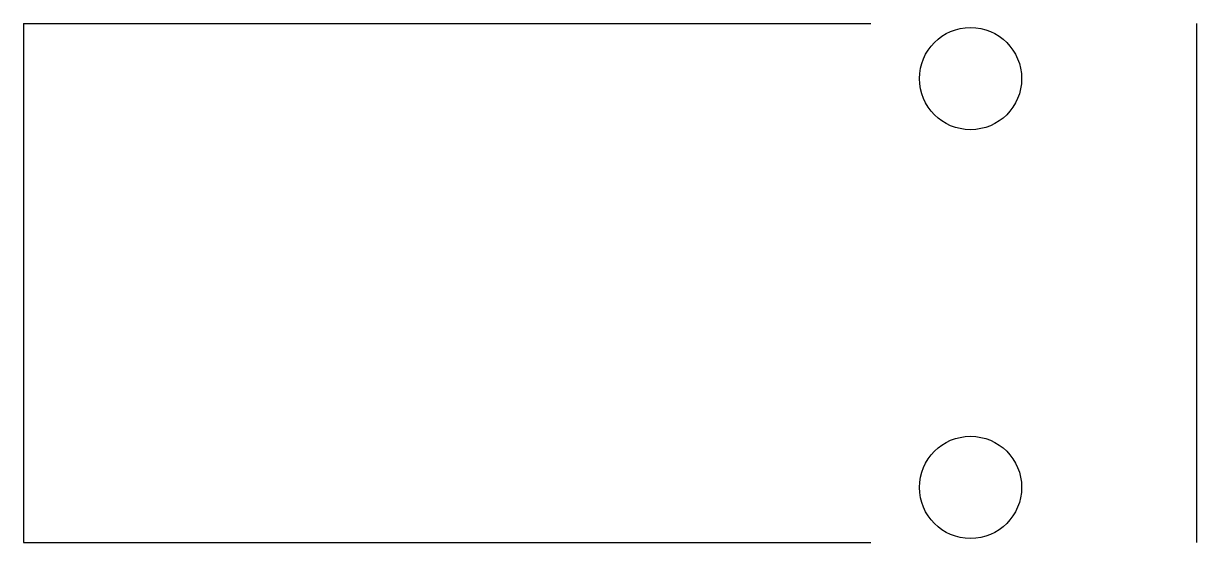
# Model space of a CAD drawing. Header units: inches. Extents: x 3.88 to 7.82, y -6.06 to -2.14.
# Drawn here: x 3.878 to 4.736, y -3.733 to -3.353 of the extents above; entities that cross this region are included whole.
import ezdxf

# ---------------------------------------------------------------- set-up
doc = ezdxf.new("R2010")
doc.units = ezdxf.units.IN
doc.header["$MEASUREMENT"] = 0
doc.layers.add('F.Silkscreen', color=41, linetype='CONTINUOUS', true_color=0xf2eda1)

msp = doc.modelspace()

# ---------------------------------------------------------------- linework, layer by layer
at = {"layer": 'F.Silkscreen', "linetype": 'CONTINUOUS'}
for p, q in [((3.87795, -3.35335), (3.87795, -3.73327)), ((3.87795, -3.35335), (4.49803, -3.35335)), ((4.73622, -3.35334), (4.73622, -3.73327)), ((3.87795, -3.73327), (4.49803, -3.73327))]:
    msp.add_line(p, q, dxfattribs=at)
at = {"layer": 'F.Silkscreen'}
for centre in [(4.57087, -3.3937), (4.57087, -3.69291)]:
    msp.add_circle(centre, 0.0374, dxfattribs=at)

doc.saveas('drawing.dxf')
